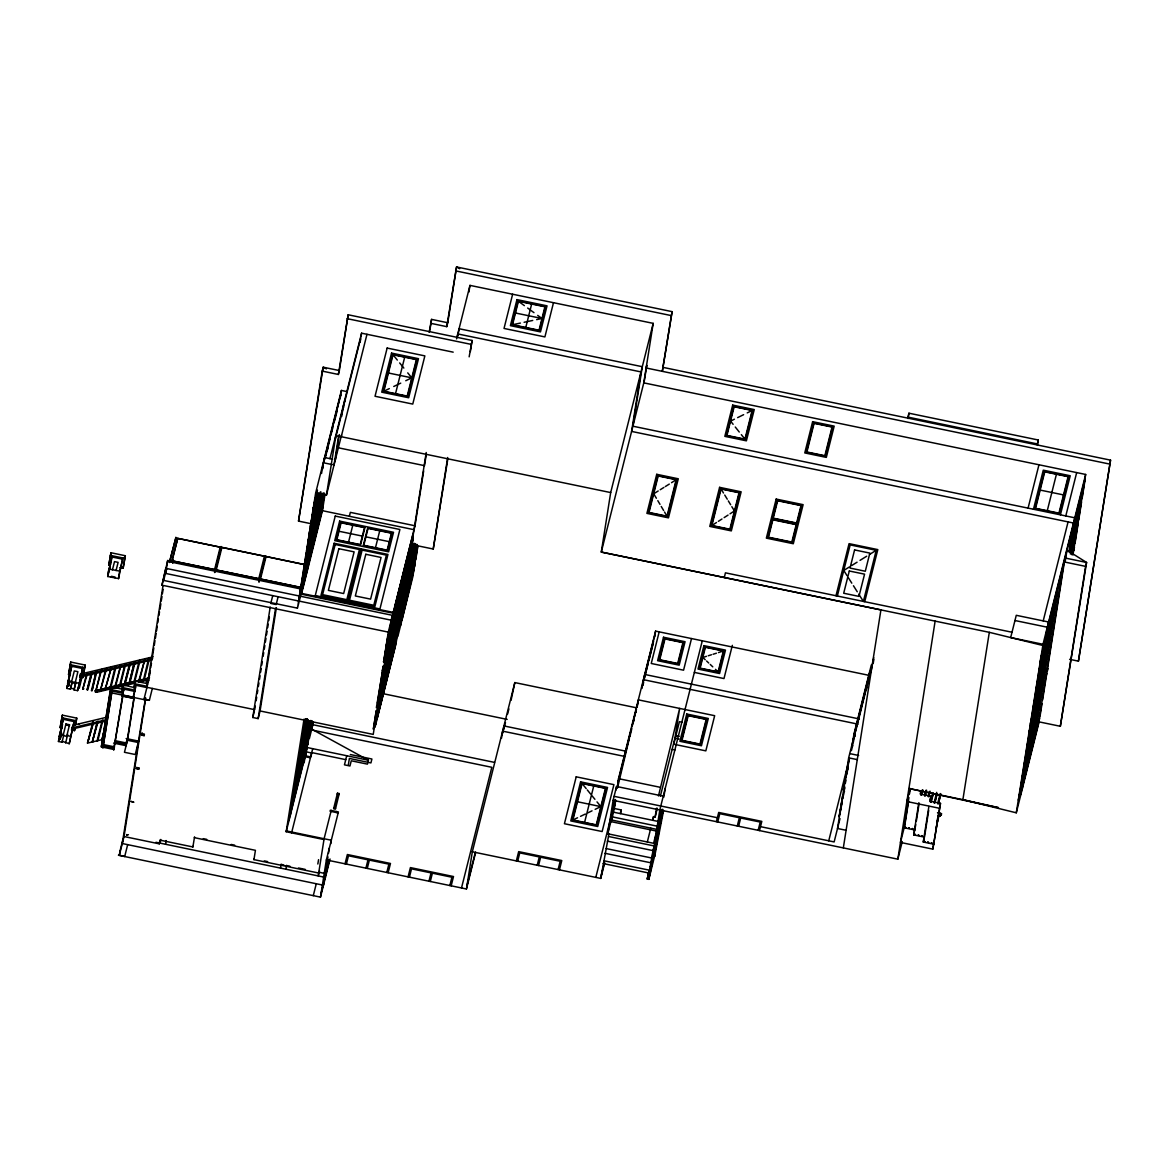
<?xml version="1.0" encoding="UTF-8"?>
<svg xmlns="http://www.w3.org/2000/svg" width="1169" height="1169" viewBox="0 0 1169 1169"><rect width="100%" height="100%" fill="white"/><g stroke="black" fill="none" stroke-linecap="round" stroke-linejoin="round"><path stroke-width="1.5" d="M935.127 621.09L897.836 859.171L613.097 800.327L616.574 786.474L663.276 796.147M62.366 715.136L60.145 727.659L62.366 715.136L76.745 718.117L75.693 724.722M70.754 662.063L68.533 674.586L70.754 662.063L85.118 665.044L83.817 673.3M63.74 735.126L62.045 742.227L58.45 741.482L61.942 725.73L59.239 736.528L60.583 736.806L60.189 739.276L58.845 738.998M59.239 736.528L63.316 719.344L75.883 721.96M71.967 682.988L70.418 689.155L66.838 688.409L69.541 676.69M67.218 685.925L68.576 686.203L68.956 683.733L67.612 683.456L71.704 666.272L66.838 688.409M69.935 675.141L70.33 672.657L67.612 683.456M61.942 728.024L62.527 724.312L60.73 723.932M63.506 718.117L62.921 721.828L61.124 721.463M62.045 742.227L62.205 741.219M63.068 735.71L65.932 724.006L69.512 724.751L66.662 736.455L59.619 734.044M70.418 689.155L72.113 682.053M71.601 681.717L74.305 670.933L77.899 671.678L75.05 683.383L71.455 682.638L71.645 681.542M65.932 724.006L65.785 724.926L69.366 725.671L69.512 724.751M69.234 743.718L74.1 721.58L69.234 743.718L62.191 741.292M66.662 736.455L66.808 735.535L70.403 736.28M80.895 677.582L77.607 690.645L74.012 689.9L75.707 682.798M77.607 690.645L82.473 668.507L69.906 665.906M105.911 721.025L72.288 729.018L72.04 726.972M78.586 688.044L81.582 675.96M73.501 724.926L72.61 728.945M81.494 673.826L80.851 676.866L79.945 676.719M81.538 674.455L82.678 667.265M73.925 725.876L74.743 725.233M79.258 688.19L82.751 674.133M71.382 729.982L74.524 730.64L74.714 729.398L72.916 729.018M75.415 724.926L76.745 718.117M81.099 677.187L82.897 677.567L85.118 665.044M87.09 674.718L82.853 688.936L83.598 688.599M83.525 689.067L82.97 688.293L83.569 688.892M87.456 673.461L86.681 673.023M87.12 689.812L91.46 671.883M110.967 552.747L108.746 565.27L110.967 552.747L125.331 555.728L123.11 568.251L119.925 567.593M118.522 578.553L107.694 576.492L108.922 568.879M110.529 563.356L108.089 574.008M110.967 562.917L112.107 555.728M91.387 690.704L95.8 673.11M95.171 691.887L95.42 690.47L97.056 690.806L96.822 692.223L95.595 691.785M93.345 722.837L87.514 743.206L93.418 722.369M101.761 669.399L95.653 691.58L96.413 691.215M101.016 670.246L101.849 669.559M98.196 721.229L92.293 742.067L97.436 721.419M101.162 690.148L100.344 690.806L106.613 668.463M93.052 741.877L92.366 741.599M108.878 569.055L119.691 571.115L118.478 578.728L122.877 557.964M123.11 568.251L125.331 555.728M97.071 740.927L102.214 720.279M105.122 689.622L111.391 667.324L105.122 689.622L105.955 688.979M110.544 667.338L111.391 667.324M102.594 739.612L101.835 739.802L104.786 730.742M109.901 688.453L115.322 666.213M113.934 749.49L101.352 746.874L110.427 689.476L116.169 666.184M112.019 691.084L102.901 747.809L112.019 691.084L122.803 693.319L122.993 692.077L110.427 689.476M114.694 687.27L120.845 664.898M115.439 687.08L120.933 665.059L120.188 665.234M119.472 686.101L124.542 665.76M125.551 664.226L124.878 664.562L125.711 663.919M121.766 691.113L122.993 684.932L135.516 687.84M122.424 688.512L122.993 684.932M122.204 696.052L122.394 694.941L133.178 697.177L132.988 698.273L122.204 696.052L123.943 689.14L134.713 691.376L132.988 698.273M101.557 745.647L114.124 748.248L113.671 750.045L123.651 689.476L111.084 686.861L101.352 746.874M113.817 749.124L122.818 696.213M130.417 663.247L129.657 663.422L130.49 662.779M134.011 663.948L129.043 683.733L134.084 663.481M134.435 662.297L135.253 661.654L134.347 662.136M133.982 687.328L135.195 681.132L147.776 683.733L147.119 686.335L134.537 683.733M134.07 688.307L135.195 681.132M125.434 745.544L126.281 741.701M139.184 660.529L139.944 660.353M134.713 691.376L134.917 690.134L122.336 687.533M134.114 696.709L126.793 743.089L115.789 740.81M138.906 739.904L135.224 754.516L124.455 752.281L127.465 740.284L134.187 697.747M143.392 680.197L148.741 658.264M148.755 658.892L149.413 658.542M124.732 856.366L119.34 855.255L120.012 850.988M143.948 699.398L149.398 700.158M146.344 683.587L147.104 679.189L148.901 679.569L148.258 682.17L146.461 681.79L147.104 679.189M387.144 641.679L383.549 662.165L388.298 632.108L161.98 585.187L167.708 560.521L300.652 588.08M146.899 687.693L162.988 585.757M161.98 585.187L165.75 568.324L392.068 615.245L373.232 734.41L260.073 710.957L276.395 607.602M138.044 743.747L145.555 697.776M145.701 698.302L124.046 836.522L159.291 843.843L159.495 843.024L155.974 842.294M149.471 675.96L150.333 670.538M150.699 667.747L151.473 663.334M151.838 660.529L153.826 647.904M154.323 645.288L154.966 640.7M155.462 638.069L156.105 633.481M156.602 630.865L157.245 626.263M157.815 622.653L158.385 619.044M158.955 615.435L159.525 611.84M160.021 609.21L160.869 603.803M161.234 601.012L162.009 596.585M162.374 593.794L163.149 589.381M166.086 570.34L167.708 560.521M165.866 573.468L166.641 568.514L163.66 580.409M136.408 768.53L138.877 769.041L136.408 768.53L136.641 767.522L139.111 768.033M136.641 767.522L139.082 768.238M144.342 734.863L144.138 735.666L141.668 735.155L142.121 732.802M144.138 735.666L144.386 734.117L141.917 733.606M172.72 563.239L173.1 559.688M177.717 538.354L220.225 547.165L177.717 538.354L171.785 562.157M159.291 843.843L159.875 840.116L192.885 846.955L193.09 846.151M160.752 839.444L160.168 843.156L325.435 877.422M165.56 844.281L166.144 840.555M216.265 569.975L221.92 547.399L264.428 556.196L258.758 578.787L216.265 569.975L258.787 578.67M221.043 546.551L214.541 572.445M221.92 547.399L264.428 556.196M192.885 846.955L194.551 836.843M259.007 582.118L265.509 555.772L259.43 580.452M300.988 587.539L260.468 579.02L301.017 587.423M265.231 555.713L265.305 557.043M304.89 564.598L266.108 556.546L304.875 564.715M260.117 710.796L258.144 718.614L252.767 717.488L270.214 607.003M255.295 706.105L254.725 709.671L146.958 687.328L143.904 699.588L111.581 692.881M256.128 700.772L256.698 697.206M257.253 693.641L257.823 690.075M258.378 686.51L258.948 682.944M259.503 679.379L260.073 675.814M260.629 672.248L261.198 668.697M261.768 665.132L262.324 661.566M263.171 656.218L263.726 652.653M264.296 649.087L264.852 645.522M265.421 641.956L265.977 638.391M266.547 634.84L267.102 631.275M267.672 627.709L268.242 624.144M268.797 620.578L269.367 617.013M258.144 718.614L275.592 608.201M312.371 523.975L298.519 521.096L322.206 371.099L323.185 367.198L339.346 370.544L338.367 374.46L322.206 371.099M324.587 873.404L318.83 872.206L318.626 873.024L253.951 859.624L255.427 850.316L194.346 837.662M346.798 391.557L341.406 390.446L315.688 492.865L297.481 608.158L323.112 506.352M299.863 593.414L299.878 594.247L302.42 578.129M303.589 570.691L306.132 554.574M307.315 547.136L309.858 531.033M311.027 523.595L313.57 507.478L313.584 508.5M306.205 560.272L309.274 541.612L305.796 555.465M309.931 536.717L313 518.072L309.522 531.91M310.443 526.021L316.711 494.516L313.044 509.596M423.66 470.961L415.01 525.772L393.047 613.199L301.441 594.217L302.216 589.249L167.503 561.325M317.442 492.251L303.019 583.579L298.548 601.334M302.42 588.445L301.646 593.399L393.252 612.395L375.03 727.25L396.013 643.724L426.217 452.505M304.846 579.254L318.436 493.216M321.548 473.489L323.258 462.734L332.493 464.648M306.161 574.052L318.918 494.034M322.79 468.74L323.331 465.306M338.367 374.46L348.157 314.768L472.101 340.457L470.347 351.606M308.411 565.328L302.756 587.905M339.346 370.544L348.157 314.768M311.948 548.933L314.49 532.859M315.572 521.359L318.991 504.35M321.022 502.232L322.483 493.713M322.834 493.289L321.65 500.215L323.36 493.026M317.676 526.138L320.218 510.02L317.15 528.68L322.06 509.143M322.162 497.673L322.673 494.443M319.795 517.677L322.337 501.559M321.928 509.216L324.456 493.932M301.441 594.217L322.425 510.692L325.026 494.224M340.179 398.264L340.72 394.786L323.871 461.857L324.558 457.532L332.639 459.198M341.027 392.93L341.406 390.446M315.688 492.865L326.458 495.101L335.854 435.599L610.686 492.573L601.29 552.075L989.31 632.327L1042.719 645.449L1085.665 474.453L643.783 382.862L653.193 323.36L469.967 285.382L456.538 338.864M334.027 464.97L338.572 436.183M341.699 416.383L343.423 405.468M335.342 459.753L339.317 434.561M343.584 407.572L344.738 400.251M360.14 342.298L360.71 338.703M361.002 336.891L361.586 333.18L453.192 352.161M280.516 868.114L281.101 864.388L283.804 864.943M331.236 810.38L323.901 839.547L286.186 831.729L304.042 719.125M289.006 820.506L304.963 719.476M290.321 815.29L305.547 718.891M296.546 787.38L299.132 770.999M301.091 758.608L303.633 742.49M305.606 730.055L307.389 718.774M303.838 752.135L301.178 768.837L291.885 805.952M305.664 740.372L308.353 723.611L299.03 760.741L308.733 721.711M308.967 721.448L305.796 740.298L295.991 779.372M285.908 869.225L286.493 865.513L289.897 866.214M304.861 748.204L302.187 764.921L306.599 747.327L309.639 728.725L304.729 748.262L301.31 768.778L291.49 807.852M306.687 736.441L309.113 721.302M304.451 755.817L306.979 739.743M308.937 727.337L309.96 720.893M304.159 762.816L305.533 753.581M306.57 747.356L309.244 730.64M305.416 757.147L306.249 751.872L311.641 752.982L311.086 756.504M307.812 744.463L311.48 721.317M312.167 720.747L309.361 738.574L313.453 722.281M312.138 727.498L312.971 722.208M349.414 515.924L350.349 512.373L415.01 525.772M317.822 864.023L318.567 859.653M324.105 838.743L318.231 875.932L319.502 870.905M118.405 855.24L320.481 897.134L326.356 859.946L338.411 811.944L330.316 810.263L330.082 811.242L338.177 812.908M337.446 793.196L337.3 794.131L339.083 794.496L339.229 793.576L337.446 793.196L333.618 808.787M327.963 856.848L323.477 885.24L122.277 843.536L138.249 742.505L127.465 740.284M328.518 853.326L329.351 848.051M326.019 873.696L328.255 859.61M330.754 843.755L331.309 840.233L286.39 830.925M348.377 764.716L349.37 758.447L370.924 762.919L371.903 759.002L350.349 754.531M429.169 332.317L431.566 319.385L447.742 322.746L446.763 326.648L430.587 323.302M429.871 330.199L431.566 319.385M373.306 729.076L375.936 712.491M377.441 703.037L383.023 667.704M373.437 729.018L376.374 710.431L375.848 712.973M384.601 658.366L387.538 639.764L386.15 645.741M375.731 724.488L393.748 610.437M377.032 719.271L395.049 605.221M392.375 649.482L380.758 695.716L378.347 711.775L389.306 668.142L391.98 651.381M382.847 683.266L385.39 667.148M387.348 654.742L389.891 638.639M383.271 691.025L386.369 673.841M388.327 661.449L390.87 645.332M392.828 632.926L395.37 616.823M397.328 604.417L400.456 587.218M393.807 639.633L396.481 622.872L385.361 667.163M400.982 594.363L398.308 611.109L387.217 655.385M402.808 582.6L405.497 565.854L394.362 610.145L391.849 626.233L393.135 620.228M403.437 580.584L408.346 561.047L411.283 542.46L406.374 561.997L402.94 582.542L391.337 628.776M390.314 664.211L392.989 647.465M394.83 635.702L397.504 618.956L401.888 601.392L399.213 618.138L394.435 637.616M402.004 590.447L399.33 607.193L403.743 589.614L406.388 572.868M403.831 578.684L406.505 561.924M392.579 655.108L395.122 639.005M397.08 626.599L399.623 610.481M401.581 598.09L404.123 581.972M406.081 569.581L408.639 553.463M397.372 629.901L394.698 646.647L390.446 663.583M408.215 561.105L410.889 544.359L406.476 561.938M399.345 618.08L402.268 599.478L397.372 619.015L393.938 639.56L382.321 685.808M407.367 567.243L407.762 564.773L390.358 634.972M426.174 455.048L424.508 465.657L337.87 447.698M413.285 538.573L397.811 636.564L412.789 576.931L417.669 546.055M446.763 326.648L456.553 266.956L672.102 311.641L662.312 371.333L672.102 311.641M447.742 322.746L456.553 266.956L459.695 268.709M400.602 625.488L410.699 555.333L413.315 544.915M401.902 620.286L413.972 569.493M404.255 605.98L406.929 589.234L416.222 552.119M408.96 587.116L411.839 570.647M414.615 566.892L415.185 563.283M415.755 559.673L417.757 547.063M457.225 337.446L457.78 333.939L640.992 371.917L631.596 431.419L1073.463 523.011L1068.904 551.885M457.97 335.751L459.081 328.723L642.292 366.701L632.897 426.203L1074.779 517.809L1069.489 551.271L1079.308 512.197L1076.371 530.799L1070.409 554.062M468.915 292.075L469.967 285.382M411.678 544.564L433.231 549.021L447.683 457.503M447.815 458.979L433.231 549.021M469.149 356.837L472.101 340.457M326.356 859.946L466.446 888.981L472.32 851.792L514.828 682.579L636.126 707.727M501.501 738.253L502.626 731.136L624.363 756.372M502.816 733.007L503.941 725.934L625.24 751.068M514.828 682.579L511.072 700.304M472.32 851.792L600.749 878.416L608.991 833.512M656.233 832.839L653.603 843.287L607.807 833.789L613.097 800.327M607.807 833.789L611.285 819.937L614.339 800.56M616.019 789.996L616.574 786.474M611.358 821.281L615.332 803.834M621.309 810.146L620.432 813.609L621.017 809.898L613.827 808.407L615.23 799.538M617.188 787.935L618.533 778.656L655.59 631.114L868.538 675.244M617.553 787.789L629.492 737.697M630.164 735.988L630.705 732.583M631.202 731.516L631.844 728.024M633.54 721.916L634.08 718.511L632.108 726.314M635.892 712.213L636.433 708.779L632.02 726.373M637.193 707.011L638.332 699.851L714.668 715.691L705.828 750.863L673.768 744.215L679.408 721.697L682.111 722.252M642 688.468L643.403 679.671L858.046 724.166M643.082 685.282L643.666 681.848M654.669 636.944L655.59 631.114M653.632 816.839L652.77 820.317L653.354 816.605L655.151 816.97L656.525 808.217M658.468 795.972L679.642 708.414L674.937 738.165L660.383 796.118M648.868 879.249L647.261 879.103L647.465 877.831L649.043 878.167L648.824 879.424L655.224 853.545M650.227 870.423L649.423 870.934L652.989 850.711L654.158 846.064L655.049 846.239L656.233 838.801L655.327 838.626M603.102 863.54L649.803 873.228L659.798 810M649.803 873.228L651.688 862.97L604.987 853.297M653.88 850.9L652.463 858.923L651.922 858.134M658.352 828.149L657.46 827.959L657.212 829.522L658.103 829.712M654.143 850.228L652.872 858.251L606.17 848.577M656.379 838.728L655.838 837.939L655.224 846.166L608.508 836.478M657.986 829.625L661.055 810.146M656.627 833.877L657.168 834.666L658.775 826.498L612.074 816.824M661.917 809.343L659.944 821.807L613.243 812.134M663.846 797.083L665.234 788.344M869.619 675.74L870.174 672.204L848.665 757.833L837.515 828.5L846.195 830.297M842.294 800.721L841.037 806.172M842.528 799.201L843.258 794.569M843.755 791.398L844.602 786.065M845.158 782.529L845.669 779.343M846.005 777.195L846.838 771.905L845.786 776.128M839.035 821.953L839.152 820.959M844.033 791.267L844.573 787.804M844.164 790.975L844.676 787.687M845.362 783.362L845.815 780.468M852.069 746.056L853.954 734.103L871.329 664.927M852.245 746.889L854.291 733.942L869.999 671.459L868.523 680.782M853.414 742.067L854.714 733.752M854.554 736.879L855.182 733.533L854.729 736.602M908.108 418.56L908.941 413.198L1038.277 440.012L1037.429 445.374M866.331 690.002L866.857 686.685L855.518 731.838M867.442 685.092L868.304 679.686M870.7 672.759L873.798 657.782M843.331 847.861L880.929 609.853M873.287 662.955L873.813 659.623M920.997 790.726L920.178 793.985L930.948 796.221L929.72 801.101L940.504 803.337L932.818 849.132L900.481 842.425L904.163 827.784L908.941 797.536M909.497 793.985L910.066 790.419M904.353 828.09L908.591 801.291M928.697 810.453L924.489 837.136L913.72 834.9L918.776 802.884M913.72 834.9L915.78 824.671M916.35 821.12L919.155 803.337M928.113 796.6L929.384 791.515M934.046 844.252L923.262 842.016L928.887 806.449M930.392 799.786L930.948 796.221M932.672 793.327L930.48 802.226L933.359 793.546M931.152 802.358L933.432 793.079M940.504 795.008L938.327 803.848L940.855 793.795M932.818 849.132L940.504 803.337M937.027 820.74L938.649 814.442M941.542 813.902L940.124 816.05L941.542 813.902L938.692 811.768M1039.036 722.179L1016.285 812.806L962.891 799.684L989.31 632.327M1016.285 812.806L1043.011 644.28L1010.674 637.573L1016.27 615.303L1048.608 622.01L1046.591 634.709M1019.806 792.772L1029.597 730.8M1031.365 719.636L1041.155 657.665M1022.583 781.71L1024.745 768.077M1025.14 765.593L1027.288 751.959M1027.683 749.475L1029.831 735.842M1030.225 733.358L1032.373 719.724M1034.141 708.575L1036.289 694.927M1036.684 692.457L1038.846 678.824M1039.226 676.34L1041.389 662.706M1041.784 660.222L1043.932 646.589M1020.858 794.569L1022.875 781.856M1045.291 639.925L1047.292 627.212L1014.955 620.52M1022.174 789.353L1024.176 776.654M1025.374 770.634L1027.522 757.001M1027.916 754.516L1030.064 740.883M1030.459 738.399L1032.622 724.765M1033.001 722.296L1035.164 708.648M1036.918 697.498L1039.08 683.865M1039.46 681.381L1041.623 667.747M1042.017 665.263L1044.165 651.63M1044.56 649.146L1046.708 635.512M1028.15 759.558L1030.298 745.924M1030.693 743.455L1032.855 729.807M1033.235 727.337L1035.398 713.704M1035.792 711.22L1037.94 697.586M1039.709 686.422L1041.857 672.789M1042.251 670.305L1044.399 656.671M1044.794 654.202L1046.942 640.554M1047.336 638.084L1049.499 624.451M1030.926 748.496L1040.717 686.51M1042.485 675.361L1052.275 613.374M1031.584 745.895L1041.404 683.894M1043.143 672.745L1052.962 610.759M1033.849 736.791L1043.669 674.791M1045.393 663.641L1055.212 601.655M1018.287 800.093L1034.244 736.602L1044.706 669.705M1045.685 663.51L1056.265 596.57M1034.244 736.602L1045.101 667.806L1029.012 732.218M1040.059 716.129L1042.032 703.621M1042.587 700.056L1046.825 673.286L1045.831 677.187M1047.103 671.474L1065.032 557.993L1086.585 562.464L1060.341 726.285L1038.788 721.814L1064.053 561.909L1085.606 566.366L1060.341 726.285M1065.28 560.988L1066.99 550.175L1086.585 562.464L1085.606 566.366M1071.652 549.094L1074.194 532.976M1075.378 525.539L1077.92 509.421M1075.188 537.667L1072.514 554.413L1075.582 535.753L1071.374 552.849M1076.24 530.858L1078.914 514.112L1069.591 551.227M1070.278 546.318L1080.083 507.244L1082.626 490.556M1080.083 507.244L1083.02 488.642L1073.215 527.73M1072.937 555.041L1085.665 474.453M1073.873 550.628L1074.443 547.034M1075.012 543.424L1078.139 523.624M1078.709 520.015L1081.559 502.012M1082.129 498.418L1084.964 480.415M1069.606 659.316L1078.432 661.157L1110.55 460.148L663.291 367.431M1110.55 460.148L1078.432 661.157M412.657 540.648L413.241 537.579M304.013 573.015L305.036 567.71M312.634 512.27L313.57 507.478M299.878 594.247L300.638 590.33M301.149 587.671L302.04 583.112M302.756 579.473L303.429 575.981M647.962 875.873L648.663 872.308M658.191 825.782L658.863 825.913M659.038 821.427L659.711 821.573M650.227 866.813L650.359 866.156M653.12 856.015L652.697 854.071M662.034 816.064L654.918 842.644M649.54 876.195L660.763 818.548L659.199 818.227M655.078 848.27L654.961 848.928M655.882 844.15L655.765 844.792M656.671 840.102L656.54 840.745M657.446 836.113L657.314 836.77M658.775 832.854L651.542 861.597M652.755 855.81L659.784 824.028M653.968 850.097L661.245 820.112M662.151 811.87L662.019 812.528M663.524 810.789L654.684 856.336L655.02 855.036L653.442 854.7M327.393 450.167L328.051 447.011M316.448 520.468L317.851 513.673M318.377 511.131L319.502 505.739M320.598 500.405L321.49 496.138M297.905 780.79L296.225 787.468M299.001 775.515L301.193 764.95M302.084 760.624L303.721 752.763M404.386 605.352L406.578 594.787M407.528 590.213L409.208 582.118M410.48 575.937L411.503 570.998M394.377 614.295L395.37 609.604M396.408 604.738L397.489 599.595M398.512 594.787L399.886 588.299M408.653 573.687L407.879 575.309L409.822 566.161M411.371 558.87L413.417 549.284M383.827 689.958L385.624 681.454M386.705 676.31L387.567 672.292M388.561 667.587L389.847 661.508M390.694 657.475L391.849 652.024M413.388 558.534L410.524 569.712M414.922 551.286L416.222 545.178M724.327 577.574L725.408 572.825L1012.018 632.239M68.956 683.733L69.731 680.65M68.576 686.203L69.731 681.585M58.45 741.482L62.147 726.782M60.583 736.806L61.358 733.723M60.189 739.276L61.738 733.124M74.012 689.9L75.956 682.199M108.483 571.539L111.903 556.97L122.687 559.206L119.647 571.29M65.639 742.973L67.714 734.337M107.694 576.492L110.31 566.103M82.897 677.567L83.554 674.951M112.458 569.8L114.518 561.617L118.113 562.362L116.052 570.545M82.853 688.936L86.345 674.864M111.333 577.062L111.435 576.302L115.03 577.048L114.927 577.807M74.524 730.64L75.167 728.024M91.854 673.607L87.164 689.637M87.792 689.958L91.781 674.075M96.311 670.904L92.132 690.368M92.059 690.835L97.071 670.728M95.653 691.58L101.089 669.735M100.344 690.806L105.868 668.639M87.514 743.206L93.082 720.864M92.293 742.067L97.363 721.872M97.816 740.751L102.96 720.104M101.835 739.802L105.648 724.648M120.232 685.911L125.288 665.57M124.265 684.917L129.321 664.62M122.35 695.117L123.651 689.476M130.066 664.43L124.338 684.449M125.01 684.727L129.993 664.898M129.803 683.558L134.844 663.291M133.821 682.564L138.863 662.341M134.581 682.375L139.622 662.165M133.134 697.352L136.145 685.341L146.929 687.577M138.614 681.381L144.81 659.374L139.359 681.191M169.812 560.872L175.935 537.404L169.388 562.537M171.522 562.231L177.659 538.748L175.686 537.477M144.152 680.022L149.574 658.249M148.185 679.028L150.304 670.378M152.335 688.453L149.354 700.348L143.904 699.588M141.668 735.155L141.873 734.351L144.328 735.009M119.925 851.441L122.906 839.532M119.34 855.255L124.25 835.718M124.688 856.541L127.669 844.646M220.24 547.048L214.585 569.639L172.077 560.828L214.599 569.508M214.818 572.503L221.321 546.61M259.007 581.651L265.509 555.772M260.453 579.137L266.108 556.546M272.742 595.635L270.77 603.438L276.162 604.563L278.12 596.745M298.519 521.096L323.185 367.198L326.429 368.863M252.767 717.488L254.331 711.234M323.974 461.244L340.822 394.172M325.201 458.19L330.096 438.755M331.017 434.736L332.727 427.942M334.582 420.986L337.125 410.947M313.818 504.643L317.471 490.118M311.772 517.662L314.914 505.11M310.296 526.956L313.774 513.103M309.317 533.152L312.605 519.971M317.647 502.086L320.145 492.149M308.046 541.218L311.202 528.666M315.849 512.694L320.949 491.915M306.585 550.511L310.063 536.659M315.265 516.406L321.022 493.464M314.87 518.919L321.066 494.209M329.95 458.643L361.586 333.18M305.606 556.707L308.879 543.527M314.724 522.236L321.533 493.756M335.269 439.31L342.838 409.179M344.592 402.209L360.549 338.659M314.403 522.587L321.49 494.399M304.335 564.759L307.476 552.221M313.131 530.638L322.293 494.166M302.859 574.067L306.336 560.214M311.334 541.232L321.154 502.159M301.88 580.262L305.562 565.168L299.337 596.38M310.749 544.959L323.608 493.771M310.355 547.443L323.667 494.487M300.608 588.314L303.765 575.776M309.77 551.154L319.59 512.08L316.521 530.697L307.242 567.813M320.087 510.093L324.471 493.099M308.631 559.133L317.793 522.66M318.947 518.086L323.199 501.15M299.147 597.622L302.625 583.769M317.544 526.781L321.957 509.187M306.848 569.712L316.653 530.638M326.458 495.101L341.553 435.043M341.246 436.709L366.978 334.29M253.951 859.624L254.155 858.806M383.856 391.235L393.018 354.762L416.369 359.614L407.207 396.072L383.856 391.235L389.335 388.605M348.537 542.138L352.79 525.202M305.007 722.31L305.854 718.92M304.408 726.037L305.913 720.089M304.028 728.521L306.395 719.037M303.429 732.232L306.892 718.906M302.289 740.225L306.877 721.989M300.886 748.92L308.105 720.104M300.491 750.834L308.178 720.25M299.907 754.546L308.499 720.352M299.512 757.059L308.543 721.112M297.788 768.778L306.95 732.305M308.09 727.746L309.785 720.981M306.293 738.355L310.793 720.44M295.406 783.098L311.086 720.659M295.012 785.583L311.129 721.375M294.427 789.294L304.232 750.22M293.287 797.273L302.45 760.8M303.589 756.241L307.842 739.305M301.792 766.82L306.702 747.283M395.531 393.661L404.693 357.188M290.803 812.192L307.915 743.835M286.186 831.729L307.33 747.561L368.41 760.23L367.431 764.131L351.27 760.785L349.955 765.987L344.46 764.847L346.74 755.729M280.896 865.206L281.101 864.388M347.938 600.939L361.031 548.846M291.578 832.854L312.722 748.671M286.288 866.317L286.493 865.513M375.483 547.72L379.735 530.799M334.509 808.963L338.192 794.321M313.292 895.644L316.273 883.749M335.415 809.153L339.229 793.576M336.365 812.543L336.628 811.505M321.066 893.408L329.395 860.311M320.481 897.134L330.067 858.996M388.298 632.108L391.294 620.198L164.961 573.292M394.859 606.463L412.847 534.832L395.224 646.399L377.236 718.029M394.274 610.189L405.877 563.94M386.924 640.773L389.876 629.039M393.12 618.182L404.094 574.549M405.234 569.99L409.486 553.054M384.879 653.792L385.741 650.359M383.607 661.859L384.469 658.425L384.031 659.126M389.759 638.698L401.376 592.464M382.234 670.524L383.417 665.804L376.36 707.713M414.06 543.804L410.582 557.686L404.708 594.875L417.348 544.52M388.619 646.691L399.579 603.058M400.733 598.499L404.985 581.563M414.557 543.351L409.442 567.973L415.55 543.658M386.822 657.285L398.439 611.051L401.873 590.506L406.783 570.969L403.846 589.556L398.936 609.093M386.238 661.011L403.247 593.282L385.843 663.495M407.879 575.309L415.696 544.184M385.259 667.207L396.875 620.973M415.857 544.725L408.463 574.169L406.651 585.64L416.924 544.725M384.119 675.2L395.078 631.567M396.233 627.008L400.485 610.072M381.737 689.52L398.746 621.791L381.342 692.004M405.658 597.286L414.82 560.813M379.618 703.709L390.578 660.076M391.717 655.517L395.97 638.595M413.68 568.806L403.86 607.88L406.797 589.293L416.617 550.219L413.081 569.347M377.821 714.317L389.438 668.069L392.857 647.524L397.767 627.987L394.83 646.589L389.92 666.125M345.03 863.818L347.368 854.524L390.475 863.467L388.152 872.746M346.389 864.096L348.479 855.781L368.001 859.829L365.912 868.143M367.271 868.421L369.36 860.106L388.882 864.154L386.793 872.469M512.636 294.223L504.029 328.445L544.9 336.92L553.492 302.683M512.533 324.734L518.422 301.281L544.915 306.775L539.026 330.228L512.533 324.734L520.41 323.068M525.772 327.481L531.661 304.028M408.069 876.882L410.407 867.588L453.514 876.531L451.19 885.824M409.428 877.159L411.503 868.845L431.04 872.892L428.95 881.207M430.309 881.484L432.384 873.17L451.921 877.232L449.831 885.547M461.507 887.958L491.813 767.302L313.467 730.333L311.188 728.945M503.751 729.456L505.476 722.603M507.624 714.025L508.91 708.882M466.986 885.576L475.33 852.347M466.446 888.981L475.681 852.259M516.333 860.925L518.671 851.631L561.778 860.559L559.44 869.853M517.677 861.202L519.767 852.888L539.304 856.935L537.214 865.25M610.686 492.573L653.193 323.36M538.558 865.528L540.648 857.213L560.185 861.261L558.095 869.575M572.912 819.995L582.074 783.537L605.425 788.374L596.263 824.846L572.912 819.995L577.544 817.774M584.588 822.421L593.75 785.948M667.002 516.172L676.15 479.714L658.191 475.988L649.029 512.46L667.002 516.172L664.533 512.007M617.948 782.368L631.362 728.974M636.871 707.04L637.733 703.577M644.324 676.895L655.21 633.554M618.372 781.024L630.529 732.612M634.475 716.948L636.038 710.694M653.603 641.226L643.783 680.3L644.703 674.455L859.39 718.964M643.914 680.241L648.079 663.671M648.912 660.353L653.076 643.768M595.81 877.393L615.142 800.458M614.426 804.681L615.625 799.917M613.827 808.407L615.595 801.408M659.184 631.859L651.25 663.481L683.573 670.188L691.522 638.552M601.29 875.011L604.373 862.766M600.749 878.416L604.709 862.678M711.906 525.48L721.068 489.022L739.027 492.733L729.865 529.206L711.906 525.48L716.48 522.528M744.931 439.149L752.12 410.494L734.161 406.768L726.957 435.423L744.931 439.149L741.351 434.649M647.319 841.987L650.797 828.134M655.151 816.97L657.329 808.276M659.798 809.985L702.291 640.787M657.46 827.959L656.671 831.101L610.861 821.602M659.813 819.484L661.566 812.528M658.585 825.27L661.712 812.689M655.093 839.751L662.735 809.328M654.508 843.477L662.896 810.088M655.356 840.906L662.765 811.344M655.005 843.214L662.823 812.017M648.985 871.84L647.421 878.007L649 878.343M647.261 879.103L649.014 872.089M650.738 865.718L658.118 836.259M651.528 863.058L657.343 840.233M650.899 866.945L656.554 844.281M650.052 871.665L650.344 870.496M650.534 869.327L655.751 848.416M718.117 671.854L723.348 651.016L705.389 647.29L700.158 668.142L718.117 671.854L715.457 669.355M732.335 645.346L723.991 678.561L694.357 672.409M716.392 821.675L718.701 812.44L761.823 821.383L759.499 830.589M717.737 821.953L719.812 813.697L739.349 817.745L737.274 826.001M738.618 826.278L740.693 818.022L760.23 822.07L758.155 830.311M835.981 595.752L849.074 543.643L877.817 549.605L864.724 601.699M837.34 596.029L850.17 544.9L876.224 550.307L863.38 601.421L858.747 594.13M908.941 413.198L907.962 417.114L1037.298 443.928L1038.277 440.012M828.748 840.818L849.162 759.514M851.383 750.673L852.727 745.369M849.41 759.017L843.273 790.083L844.106 786.722M846.414 772.11L848.08 765.49M847.262 770.254L848.095 766.937M846.224 775.792L847.963 768.895M842.703 795.578L839.05 816.736L841.139 808.422M842.63 798.588L844.486 791.033M840.409 810.19L842.06 803.585M840 818.607L834.14 841.928L760.493 826.658M910.213 788.49L906.939 801.525L939.277 808.232M897.836 859.171L902.263 841.563M920.997 794.642L921.844 791.267M920.924 795.11L922.195 790.039M921.596 795.241L922.925 789.952M925.863 790.317L925.264 795.519M924.518 795.855L925.79 790.785M925.19 795.987L926.593 790.215M928.785 796.732L930.115 791.238M923.262 842.016L924.08 838.757M934.075 802.971L936.69 792.363M934.82 802.635L937.041 793.78M934.747 803.103L936.968 794.248M940.212 793.546L937.655 803.717L938.4 803.381M935.887 828.28L939.321 814.413M1028.077 508.12L1038.963 464.78M1033.469 509.246L1043.274 470.172L1070.219 475.754L1060.4 514.828M1047.263 510.736L1056.425 474.263M1065.792 515.938L1076.678 472.597M1043.216 620.885L1068.071 521.9M1048.008 625.722L1072.879 526.737M1073.99 522.762L1084.876 479.422M1047.38 629.755L1059.07 583.185L1035.091 735.038L1023.401 781.608M1040.556 659.082L1056.659 594.656L1045.787 663.466L1029.845 726.957M1040.162 661.566L1055.87 599.039M1072.075 535.723L1081.223 499.251M1038.993 671.298L1050.113 627.008M1038.598 673.768L1049.733 629.492M1070.015 552.645L1077.511 522.806M1036.45 687.416L1047.57 643.125M1048.228 640.524L1050.522 631.406M1036.055 689.885L1047.176 645.609M1047.833 642.994L1050.127 633.876M1071.315 553.215L1075.056 538.295M1033.907 703.519L1045.028 659.243M1033.513 706.003L1044.633 661.712M1071.71 554.647L1073.785 546.361M1030.386 723.553L1046.08 661.026M1028.618 734.702L1044.326 672.19M1027.449 744.434L1038.569 700.143M1027.054 746.918L1038.174 702.627M1024.906 760.551L1036.026 716.261M1036.684 713.66L1038.963 704.542M1047.205 671.722L1047.994 668.595M1024.512 763.021L1035.632 718.745M1036.289 716.144L1038.569 707.026M1022.349 776.669L1033.484 732.378M1021.969 779.139L1033.089 734.863M1018.827 796.688L1034.536 734.161M1022.758 785.641L1039.767 717.912M75.05 683.383L75.371 682.316M409.282 572.372L410.027 570.779M380.889 695.657L381.357 694.751M381.825 693.831L382.205 693.1M402.282 583.784L402.721 582.951M671.547 482.68L676.15 479.714M718.365 521.33L721.974 519.007M724.122 517.619L728.053 515.091M730.026 513.819L734.439 510.97L731.823 506.674M658.205 490.98L653.719 493.771L656.379 498.257M660.237 489.723L663.89 487.444M665.322 486.552L669.296 484.083M849.249 567.053L843.755 570.457L847.072 575.703M851.733 565.504L857.067 562.201M860.033 560.36L866.682 556.225M869.502 554.471L876.224 550.307M734.41 419.203L730.567 421.103L733.124 424.318M737.639 417.625L743.63 414.674M747.225 412.905L752.12 410.494M393.748 386.486L400.733 383.14M405.76 380.729L411.78 377.835L407.733 372.867M580.525 816.342L585.362 814.033M587.905 812.806L592.025 810.833M595.138 809.343L600.837 806.61L597.008 801.89M706.456 656.32L702.832 657.46L705.228 659.725M708.239 655.765L711.453 654.757M713.09 654.245L716.407 653.208M718.453 652.565L723.348 651.016M133.894 682.097L134.654 681.907M138.687 680.913L139.432 680.738M148.258 678.561L149.004 678.371M153.124 656.803L80.325 674.118L81.333 674.498M139.272 660.69L140.032 660.514M152.671 658.6L80.047 675.872L80.5 674.075L81.392 674.265M81.538 676.34L82.283 676.164M79.843 677.114L150.728 660.251M149.515 677.772L95.376 690.645L97.056 690.806M97.012 690.981L95.376 690.645L149.311 678.546M100.782 690.543L105.984 689.315M116.389 686.846L121.591 685.604M125.054 684.771L131.98 683.134M138.921 681.483L145.847 679.832M96.822 692.223L135.166 683.105M138.658 682.272L147.367 680.197M73.442 725.175L106.627 717.269M78.761 724.269L79.521 724.093M72.478 727.776L106.116 719.783M88.844 742.768L102.784 739.451M524.092 322.279L532.713 320.452M536.644 319.619L541.963 318.494L537.711 315.382M879.892 609.677L601.29 552.075L644.44 380.246L646.793 365.371L646.136 367.987L1109.571 464.049M455.574 270.872L671.123 315.557M515.471 313L541.963 318.494M347.178 318.669L471.122 344.358M1040.162 490.074L1063.512 494.911M388.429 372.999L411.78 377.835M772.738 518.393L796.98 523.42M772.49 519.372L796.747 524.399M322.425 510.692L414.031 529.689M338.981 531.252L362.332 536.089M365.926 536.834L389.277 541.685M110.31 555.363L124.674 558.329M108.936 564.028L110.734 564.408M121.518 566.644L123.3 567.009M162.754 580.233L297.028 608.055M849.731 753.61L858.616 755.452M848.665 757.833L857.403 759.645M675.799 735.608L679.247 736.324M674.937 738.165L678.984 739.013M962.891 799.684L909 788.505L998.253 807.647M672.102 749.358L674.981 749.943M382.643 693.582L507.171 719.403M904.163 827.784L914.932 830.005M146.899 680.007L148.697 680.373M70.096 664.664L84.46 667.645M618.533 778.656L659.842 787.219M80.15 675.448L81.041 675.638M68.723 673.344L70.52 673.709M310.749 724.283L494.502 762.378M68.007 680.972L78.791 683.207M614.09 796.323L717.386 817.73M122.248 695.876L133.032 698.112M70.578 688.22L74.158 688.965M577.486 801.759L600.837 806.61M311.743 752.588L345.761 759.645M659.009 828.09L658.878 828.733M305.27 755.773L310.647 756.898M611.285 819.937L657.08 829.435M305.036 756.679L310.428 757.79M657.416 829.829L657.285 830.472M656.525 833.833L657.431 834.023M61.709 717.737L76.087 720.718M126.135 738.545L138.702 741.146M607.339 841.139L654.056 850.813M115.556 742.213L126.34 744.448L126.135 745.69L113.568 743.089M652.58 854.729L654.888 855.313M103.588 744.609L114.591 746.889M603.818 860.735L650.519 870.423M333.764 807.852L335.561 808.217M648.123 875.216L649.701 875.552M203.274 838.655L206.767 839.386M231.199 844.442L234.691 845.172M264.267 860.895L267.628 861.597M298.402 867.982L305.211 869.385M963.782 799.859L998.487 807.604M311.392 728.988L368.41 760.23M518.422 301.281L524.384 305.65M527.672 308.046L533.97 312.649M938.488 813.01L941.352 815.144M937.494 812.703L940.314 814.808M706.602 661.011L708.735 663.028M710.255 664.445L712.783 666.841M393.018 354.762L397.314 360.052M399.666 362.945L403.846 368.074M582.074 783.537L586.195 788.593M587.306 789.966L590.637 794.058M592.142 795.914L594.919 799.318M735.272 427.021L739.261 432.033M128.429 834.681L126.559 835.353L126.763 834.534M848.577 578.071L851.792 583.156M853.443 585.742L857.257 591.777M721.068 489.022L723.494 493.011M724.736 495.057L727.264 499.207M728.316 500.916L730.654 504.745M657.811 500.668L659.988 504.35M661.245 506.469L663.612 510.473M71.85 728.214L72.288 729.018M313.599 509.114L313.613 510.005M313.613 510.605L313.628 511.394M313.628 512.095L313.643 513.176M131.206 801.466L133.646 802.168L131.206 801.466M905.201 827.038L905.814 827.637L905.201 827.038M908.795 827.784L909.394 828.383L908.795 827.784M912.39 828.529L912.989 829.128L912.39 828.529M914.757 834.155L915.356 834.754L914.757 834.155M918.352 834.9L918.951 835.499L918.352 834.9M921.946 835.645L922.546 836.244L921.946 835.645M924.314 841.271L924.913 841.87L924.314 841.271M927.894 842.016L928.507 842.615L927.894 842.016M931.488 842.761L932.088 843.36L931.488 842.761M651.148 862.108L651.688 862.897L651.148 862.108M335.24 516.084L315.279 595.547L379.94 608.947L399.9 529.499L335.24 516.084M334.086 543.249L320.993 595.357L374.884 606.521L387.962 554.427L334.086 543.249M339.638 521.111L334.743 540.648L388.619 551.826L393.529 532.29L339.638 521.111M335.182 544.506L322.586 594.656L346.842 599.682L359.438 549.532L335.182 544.506M340.749 522.368L336.336 539.946L360.578 544.973L364.991 527.394L340.749 522.368M341.114 522.791L336.862 539.727L360.213 544.564L364.465 527.628L341.114 522.791M387.144 348.07L375.03 396.262L412.759 404.079L424.858 355.887L387.144 348.07M338.849 548.699L328.387 590.374L343.657 593.545L354.119 551.87L338.849 548.699M391.542 353.096L381.737 392.17L408.668 397.752L418.487 358.678L391.542 353.096M392.652 354.353L383.33 391.469L407.572 396.496L416.895 359.38L392.652 354.353M362.127 550.102L349.531 600.238L373.788 605.264L386.384 555.129L362.127 550.102M367.694 527.95L363.267 545.543L387.523 550.57L391.936 532.976L367.694 527.95M368.06 528.373L363.807 545.309L387.158 550.146L391.41 533.21L368.06 528.373M365.795 554.281L355.332 595.971L370.602 599.127L381.065 557.452L365.795 554.281M516.946 299.615L510.4 325.654L540.487 331.894L547.034 305.84L516.946 299.615M518.042 300.871L511.993 324.967L539.391 330.637L545.441 306.541L518.042 300.871M576.2 776.83L564.422 823.721L602.137 831.539L613.915 784.647L576.2 776.83M656.73 474.307L646.91 513.381L668.463 517.852L678.283 478.779L656.73 474.307M580.598 781.856L570.793 820.93L597.724 826.512L607.544 787.438L580.598 781.856M657.826 475.564L648.503 512.694L667.367 516.596L676.69 479.48L657.826 475.564M581.709 783.113L572.386 820.229L596.628 825.256L605.951 788.14L581.709 783.113M663.495 637.237L657.606 660.69L679.174 665.161L685.063 641.708L663.495 637.237M664.606 638.493L659.199 659.988L678.064 663.904L683.47 642.409L664.606 638.493M664.971 638.917L659.74 659.754L677.699 663.481L682.93 642.643L664.971 638.917M732.685 405.102L724.838 436.358L746.392 440.83L754.253 409.574L732.685 405.102M733.796 406.359L726.431 435.657L745.296 439.573L752.661 410.261L733.796 406.359M719.593 487.341L709.773 526.415L731.326 530.887L741.146 491.813L719.593 487.341M720.688 488.598L711.366 525.714L730.23 529.63L739.553 492.514L720.688 488.598M686.744 714.011L679.89 741.292L701.444 745.764L708.297 718.482L686.744 714.011M703.913 645.624L698.025 669.063L719.578 673.534L725.467 650.096L703.913 645.624M687.84 715.267L681.483 740.591L700.333 744.507L706.704 719.183L687.84 715.267M705.024 646.881L699.617 668.376L718.482 672.277L723.874 650.782L705.024 646.881M688.205 715.691L682.009 740.357L699.968 744.083L706.164 719.417L688.205 715.691M776.172 499.075L766.353 538.149L793.298 543.731L803.118 504.657L776.172 499.075M777.283 500.332L767.945 537.448L792.202 542.474L801.525 505.359L777.283 500.332M772.855 519.796L768.486 537.214L791.837 542.051L796.206 524.633L772.855 519.796M777.648 500.741L773.264 518.174L796.615 523.011L800.999 505.592L777.648 500.741M812.63 421.673L804.769 452.929L826.322 457.4L834.184 426.13L812.63 421.673M813.726 422.93L806.362 452.228L825.226 456.144L832.591 426.831L813.726 422.93M814.092 423.339L806.902 451.994L824.861 455.72L832.05 427.065L814.092 423.339M849.293 570.998L843.697 593.238L858.967 596.395L864.563 574.154L849.293 570.998M854.583 549.927L850.024 568.076L865.294 571.246L869.853 553.098L854.583 549.927M1044.385 471.428L1035.062 508.544L1059.304 513.571L1068.627 476.455L1044.385 471.428M1044.75 471.838L1035.588 508.31L1058.939 513.147L1068.101 476.689L1044.75 471.838"/></g></svg>
